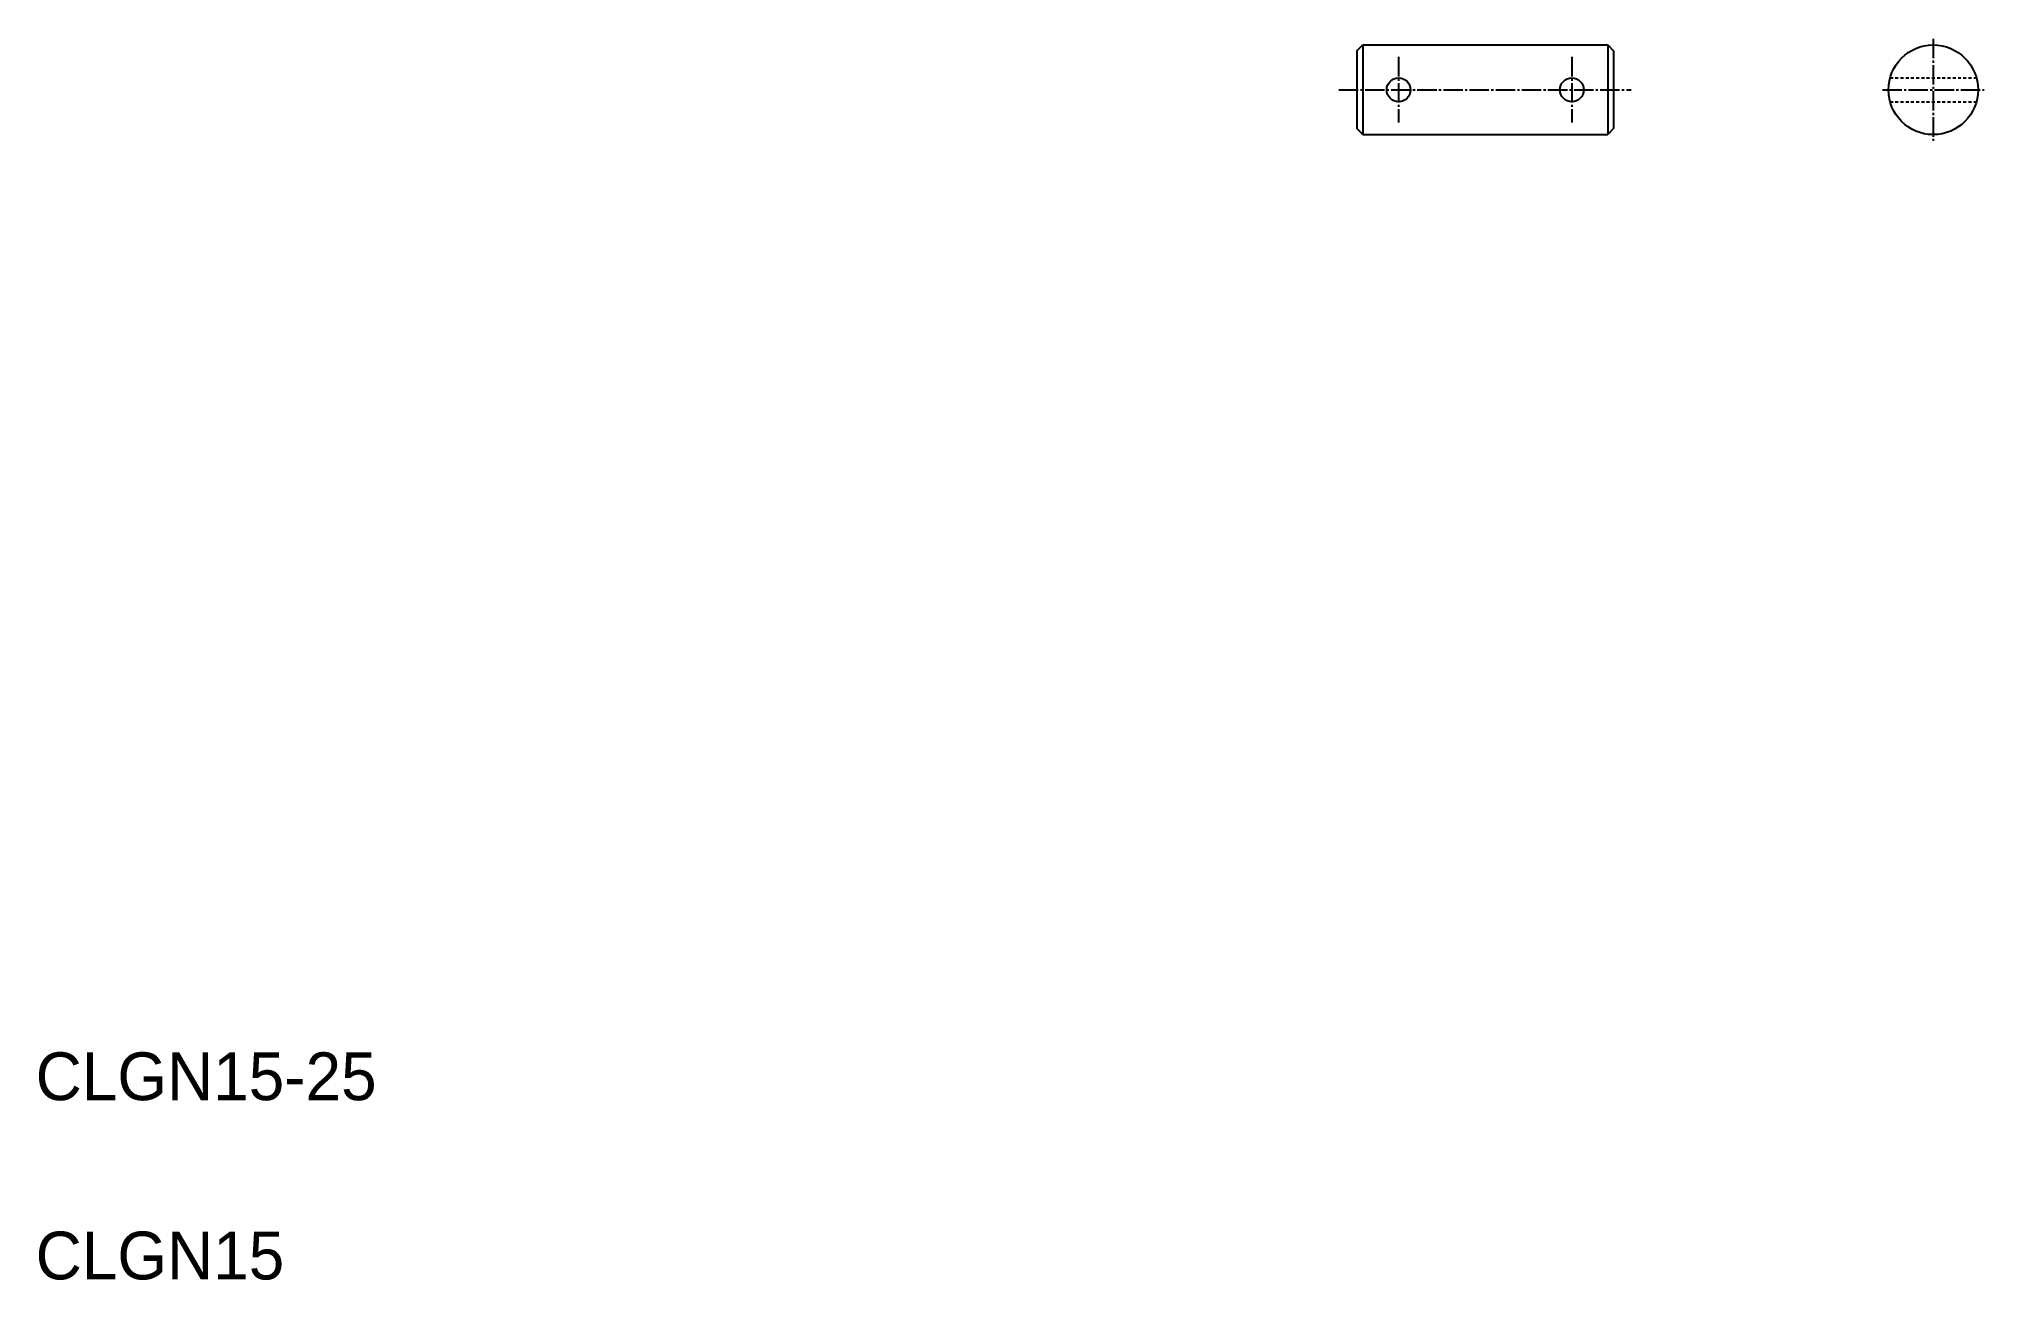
# Model space of a CAD drawing. Extents: x 21 to 346, y 20 to 228.
import ezdxf

# ---------------------------------------------------------------- set-up
doc = ezdxf.new("R2010")
doc.units = 0
doc.header["$LTSCALE"] = 0.25
doc.linetypes.add('CENTER', pattern=[17.5, 13, -1.5, 1.5, -1.5])
doc.linetypes.add('DASHED', pattern=[3.5, 2, -1.5])
doc.layers.get('0').update_dxf_attribs({"linetype": 'CONTINUOUS'})
doc.layers.add('CENTER', color=1, linetype='CENTER')

msp = doc.modelspace()

# ---------------------------------------------------------------- linework, layer by layer
for p, q in [((241.17, 225.62), (242.17, 226.62)), ((241.17, 225.62), (241.17, 212.62)), ((242.17, 226.62), (283.17, 226.62)), ((242.17, 226.62), (242.17, 211.62)), ((283.17, 226.62), (284.17, 225.62)), ((283.17, 226.62), (283.17, 211.62)), ((284.17, 225.62), (284.17, 212.62)), ((242.17, 211.62), (241.17, 212.62)), ((284.17, 212.62), (283.17, 211.62)), ((242.17, 211.62), (283.17, 211.62)), ((252.42, 211.62), (252.42, 211.62)), ((262.67, 211.62), (262.67, 211.62))]:
    msp.add_line(p, q)
at = {"color": 3, "linetype": 'DASHED'}
for p, q in [((330.44, 221.12), (344.9, 221.12)), ((330.44, 217.12), (344.9, 217.12))]:
    msp.add_line(p, q, dxfattribs=at)
for centre, radius in [((337.67, 219.12), 7.5), ((248.17, 219.12), 2), ((277.17, 219.12), 2)]:
    msp.add_circle(centre, radius)
at = {"layer": 'CENTER', "color": 1, "linetype": 'CENTER'}
for p, q in [((337.67, 227.64), (337.67, 210.6)), ((248.17, 224.62), (248.17, 213.62)), ((277.17, 224.62), (277.17, 213.62)), ((238.17, 219.12), (287.11, 219.12)), ((329.15, 219.12), (346.18, 219.12))]:
    msp.add_line(p, q, dxfattribs=at)

# ---------------------------------------------------------------- texts
for s, p in [('CLGN15-25', (20, 50)), ('CLGN15', (20, 20))]:
    msp.add_text(s, height=8).set_placement(p)

doc.saveas('drawing.dxf')
